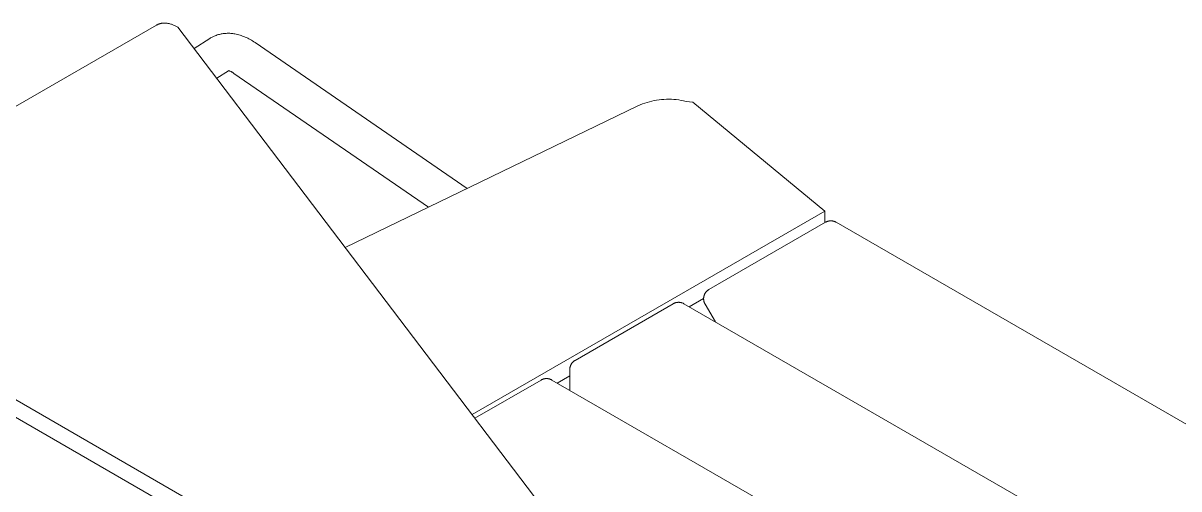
# Model space of a CAD drawing. Header units: millimetres. Extents: x -219 to 4970, y -9 to 3393.
# Drawn here: x 3458.1 to 3738.7, y 2088.9 to 2202.1 of the extents above; entities that cross this region are included whole.
import ezdxf

# ---------------------------------------------------------------- set-up
doc = ezdxf.new("R2010")
doc.units = ezdxf.units.MM
doc.layers.add('ZANO_R', color=7, linetype='Continuous', lineweight=0)

msp = doc.modelspace()

# ---------------------------------------------------------------- linework, layer by layer
at = {"layer": 'ZANO_R'}
for p, q in [((3392.39, 2144.92), (3490.5, 2201.57)), ((3490.5, 2201.57), (3490.57, 2201.61)), ((3490.57, 2201.61), (3490.63, 2201.64)), ((3490.63, 2201.64), (3490.7, 2201.67)), ((3490.7, 2201.67), (3490.77, 2201.71)), ((3490.77, 2201.71), (3490.83, 2201.74)), ((3490.83, 2201.74), (3490.9, 2201.77)), ((3490.9, 2201.77), (3490.97, 2201.79)), ((3490.97, 2201.79), (3491.04, 2201.82)), ((3491.04, 2201.82), (3491.11, 2201.84)), ((3491.11, 2201.84), (3491.18, 2201.87)), ((3491.18, 2201.87), (3491.25, 2201.89)), ((3491.25, 2201.89), (3491.32, 2201.91)), ((3491.32, 2201.91), (3491.4, 2201.93)), ((3491.4, 2201.93), (3491.47, 2201.95)), ((3491.47, 2201.95), (3491.54, 2201.97)), ((3491.54, 2201.97), (3491.62, 2201.98)), ((3491.62, 2201.98), (3491.69, 2202)), ((3491.69, 2202), (3491.77, 2202.01)), ((3491.77, 2202.01), (3491.85, 2202.02)), ((3491.85, 2202.02), (3491.93, 2202.03)), ((3491.93, 2202.03), (3492.01, 2202.04)), ((3492.01, 2202.04), (3492.09, 2202.04)), ((3492.09, 2202.04), (3492.17, 2202.05)), ((3492.17, 2202.05), (3492.25, 2202.05)), ((3492.25, 2202.05), (3492.33, 2202.05)), ((3492.33, 2202.05), (3492.41, 2202.06)), ((3492.41, 2202.06), (3492.57, 2202.05)), ((3492.57, 2202.05), (3492.73, 2202.04)), ((3492.73, 2202.04), (3492.88, 2202.03)), ((3492.88, 2202.03), (3493.06, 2202.01)), ((3493.06, 2202.01), (3493.23, 2201.98)), ((3493.23, 2201.98), (3493.41, 2201.95)), ((3493.41, 2201.95), (3493.58, 2201.92)), ((3493.58, 2201.92), (3493.75, 2201.87)), ((3493.75, 2201.87), (3493.92, 2201.83)), ((3493.92, 2201.83), (3494.09, 2201.77)), ((3494.09, 2201.77), (3494.26, 2201.72)), ((3494.26, 2201.72), (3494.45, 2201.65)), ((3494.45, 2201.65), (3494.63, 2201.58)), ((3494.63, 2201.58), (3494.81, 2201.5)), ((3494.81, 2201.5), (3494.99, 2201.42)), ((3494.99, 2201.42), (3495.17, 2201.34)), ((3495.17, 2201.34), (3495.35, 2201.25)), ((3495.35, 2201.25), (3495.52, 2201.15)), ((3495.52, 2201.15), (3495.69, 2201.06)), ((3495.69, 2201.06), (3583.82, 2084.92)), ((3499.59, 2195.92), (3503.42, 2198.32)), ((3503.42, 2198.32), (3503.61, 2198.44)), ((3503.61, 2198.44), (3503.8, 2198.55)), ((3503.8, 2198.55), (3503.99, 2198.65)), ((3503.99, 2198.65), (3504.19, 2198.75)), ((3504.19, 2198.75), (3504.44, 2198.87)), ((3504.44, 2198.87), (3504.7, 2198.98)), ((3504.7, 2198.98), (3504.96, 2199.08)), ((3504.96, 2199.08), (3505.22, 2199.17)), ((3505.22, 2199.17), (3505.49, 2199.25)), ((3505.49, 2199.25), (3505.75, 2199.32)), ((3505.75, 2199.32), (3505.98, 2199.38)), ((3505.98, 2199.38), (3506.21, 2199.42)), ((3506.21, 2199.42), (3506.44, 2199.46)), ((3506.44, 2199.46), (3506.67, 2199.5)), ((3506.67, 2199.5), (3506.91, 2199.53)), ((3506.91, 2199.53), (3507.14, 2199.55)), ((3507.14, 2199.55), (3507.37, 2199.56)), ((3507.37, 2199.56), (3507.6, 2199.57)), ((3507.6, 2199.57), (3507.84, 2199.58)), ((3507.84, 2199.58), (3508.07, 2199.58)), ((3508.07, 2199.58), (3508.3, 2199.57)), ((3508.3, 2199.57), (3508.53, 2199.55)), ((3508.53, 2199.55), (3508.77, 2199.53)), ((3508.77, 2199.53), (3509, 2199.51)), ((3509, 2199.51), (3509.23, 2199.47)), ((3509.23, 2199.47), (3509.46, 2199.44)), ((3509.46, 2199.44), (3509.79, 2199.38)), ((3509.79, 2199.38), (3510.11, 2199.3)), ((3510.11, 2199.3), (3510.43, 2199.22)), ((3510.43, 2199.22), (3510.75, 2199.13)), ((3510.75, 2199.13), (3511.06, 2199.03)), ((3511.06, 2199.03), (3511.38, 2198.92)), ((3511.38, 2198.92), (3511.69, 2198.8)), ((3511.69, 2198.8), (3512, 2198.67)), ((3512, 2198.67), (3512.31, 2198.53)), ((3512.31, 2198.53), (3512.62, 2198.38)), ((3512.62, 2198.38), (3512.92, 2198.22)), ((3512.92, 2198.22), (3513.22, 2198.06)), ((3513.22, 2198.06), (3513.52, 2197.89)), ((3513.52, 2197.89), (3513.81, 2197.71)), ((3513.81, 2197.71), (3514.11, 2197.52)), ((3514.11, 2197.52), (3514.4, 2197.32)), ((3514.4, 2197.32), (3565.91, 2161.88)), ((3507.99, 2190.48), (3505.1, 2188.66)), ((3507.96, 2190.48), (3507.85, 2190.5)), ((3508.07, 2190.45), (3507.96, 2190.48)), ((3508.18, 2190.42), (3508.07, 2190.45)), ((3508.28, 2190.38), (3508.18, 2190.42)), ((3508.39, 2190.35), (3508.28, 2190.38)), ((3508.49, 2190.3), (3508.39, 2190.35)), ((3508.59, 2190.26), (3508.49, 2190.3)), ((3508.69, 2190.21), (3508.59, 2190.26)), ((3508.79, 2190.16), (3508.69, 2190.21)), ((3508.89, 2190.1), (3508.79, 2190.16)), ((3508.98, 2190.04), (3508.89, 2190.1)), ((3509.07, 2189.98), (3508.98, 2190.04)), ((3509.16, 2189.92), (3509.07, 2189.98)), ((3509.25, 2189.85), (3509.16, 2189.92)), ((3556.52, 2157.32), (3509.25, 2189.85)), ((3612.51, 2183.42), (3611.92, 2183.34)), ((3613.1, 2183.49), (3612.51, 2183.42)), ((3613.7, 2183.53), (3613.1, 2183.49)), ((3614.3, 2183.56), (3613.7, 2183.53)), ((3614.9, 2183.56), (3614.3, 2183.56)), ((3615.5, 2183.55), (3614.9, 2183.56)), ((3616.1, 2183.51), (3615.5, 2183.55)), ((3616.69, 2183.46), (3616.1, 2183.51)), ((3617.29, 2183.38), (3616.69, 2183.46)), ((3617.88, 2183.28), (3617.29, 2183.38)), ((3536.31, 2147.53), (3607.35, 2181.95)), ((3607.9, 2182.19), (3607.35, 2181.95)), ((3608.45, 2182.41), (3607.9, 2182.19)), ((3609.02, 2182.61), (3608.45, 2182.41)), ((3609.59, 2182.8), (3609.02, 2182.61)), ((3610.16, 2182.96), (3609.59, 2182.8)), ((3610.74, 2183.11), (3610.16, 2182.96)), ((3611.33, 2183.23), (3610.74, 2183.11)), ((3611.92, 2183.34), (3611.33, 2183.23)), ((3618.46, 2183.17), (3617.88, 2183.28)), ((3619.05, 2183.03), (3618.46, 2183.17)), ((3619.05, 2183.03), (3620.7, 2182.81)), ((3620.7, 2182.81), (3652.75, 2156.36)), ((3652.75, 2156.36), (3567.13, 2106.92)), ((3652.75, 2156.36), (3652.75, 2153.58)), ((3624.62, 2137.34), (3652.9, 2153.67)), ((3652.9, 2153.67), (3652.97, 2153.71)), ((3652.97, 2153.71), (3653.05, 2153.75)), ((3653.05, 2153.75), (3653.13, 2153.79)), ((3653.13, 2153.79), (3653.21, 2153.82)), ((3653.21, 2153.82), (3653.29, 2153.85)), ((3653.29, 2153.85), (3653.38, 2153.88)), ((3653.38, 2153.88), (3653.46, 2153.91)), ((3653.46, 2153.91), (3653.55, 2153.93)), ((3653.55, 2153.93), (3653.63, 2153.95)), ((3653.63, 2153.95), (3653.72, 2153.97)), ((3653.72, 2153.97), (3653.8, 2153.98)), ((3653.8, 2153.98), (3653.89, 2153.99)), ((3653.89, 2153.99), (3653.98, 2154)), ((3653.98, 2154), (3654.06, 2154.01)), ((3654.06, 2154.01), (3654.15, 2154.01)), ((3654.15, 2154.01), (3654.24, 2154.01)), ((3654.24, 2154.01), (3654.33, 2154.01)), ((3654.33, 2154.01), (3654.41, 2154)), ((3654.41, 2154), (3654.5, 2153.99)), ((3654.5, 2153.99), (3654.59, 2153.98)), ((3654.59, 2153.98), (3654.67, 2153.97)), ((3654.67, 2153.97), (3654.76, 2153.95)), ((3654.76, 2153.95), (3654.85, 2153.93)), ((3654.85, 2153.93), (3654.93, 2153.91)), ((3654.93, 2153.91), (3655.01, 2153.88)), ((3655.01, 2153.88), (3655.1, 2153.85)), ((3655.1, 2153.85), (3655.18, 2153.82)), ((3655.18, 2153.82), (3655.26, 2153.79)), ((3655.26, 2153.79), (3655.34, 2153.75)), ((3655.34, 2153.75), (3655.42, 2153.71)), ((3655.42, 2153.71), (3655.49, 2153.67)), ((3655.49, 2153.67), (3885.33, 2020.97)), ((3397.58, 2144.41), (3544.3, 2059.7)), ((3544.3, 2055.46), (3397.58, 2140.17)), ((3623.38, 2135.62), (3623.4, 2135.7)), ((3623.4, 2135.7), (3623.42, 2135.79)), ((3623.42, 2135.79), (3623.45, 2135.87)), ((3623.45, 2135.87), (3623.47, 2135.95)), ((3623.47, 2135.95), (3623.5, 2136.04)), ((3623.5, 2136.04), (3623.54, 2136.12)), ((3623.54, 2136.12), (3623.57, 2136.2)), ((3623.57, 2136.2), (3623.61, 2136.28)), ((3623.61, 2136.28), (3623.65, 2136.35)), ((3623.65, 2136.35), (3623.7, 2136.43)), ((3623.7, 2136.43), (3623.74, 2136.5)), ((3623.74, 2136.5), (3623.79, 2136.58)), ((3623.79, 2136.58), (3623.84, 2136.65)), ((3623.84, 2136.65), (3623.9, 2136.72)), ((3623.9, 2136.72), (3623.95, 2136.78)), ((3623.95, 2136.78), (3624.01, 2136.85)), ((3624.01, 2136.85), (3624.07, 2136.91)), ((3624.07, 2136.91), (3624.13, 2136.97)), ((3624.13, 2136.97), (3624.2, 2137.03)), ((3624.2, 2137.03), (3624.26, 2137.09)), ((3624.26, 2137.09), (3624.33, 2137.15)), ((3624.33, 2137.15), (3624.4, 2137.2)), ((3624.4, 2137.2), (3624.47, 2137.25)), ((3624.47, 2137.25), (3624.55, 2137.3)), ((3624.55, 2137.3), (3624.62, 2137.34)), ((3592.12, 2120.11), (3615.96, 2133.87)), ((3615.96, 2133.87), (3616.03, 2133.92)), ((3616.03, 2133.92), (3616.11, 2133.96)), ((3616.11, 2133.96), (3616.19, 2133.99)), ((3616.19, 2133.99), (3616.27, 2134.03)), ((3616.27, 2134.03), (3616.35, 2134.06)), ((3616.35, 2134.06), (3616.44, 2134.09)), ((3616.44, 2134.09), (3616.52, 2134.11)), ((3616.52, 2134.11), (3616.6, 2134.14)), ((3616.6, 2134.14), (3616.69, 2134.16)), ((3616.69, 2134.16), (3616.78, 2134.18)), ((3616.78, 2134.18), (3616.86, 2134.19)), ((3616.86, 2134.19), (3616.95, 2134.2)), ((3616.95, 2134.2), (3617.04, 2134.21)), ((3617.04, 2134.21), (3617.12, 2134.22)), ((3617.12, 2134.22), (3617.21, 2134.22)), ((3617.21, 2134.22), (3617.3, 2134.22)), ((3617.3, 2134.22), (3617.39, 2134.22)), ((3617.39, 2134.22), (3617.47, 2134.21)), ((3617.47, 2134.21), (3617.56, 2134.2)), ((3617.56, 2134.2), (3617.65, 2134.19)), ((3617.65, 2134.19), (3617.73, 2134.18)), ((3617.73, 2134.18), (3617.82, 2134.16)), ((3617.82, 2134.16), (3617.9, 2134.14)), ((3617.9, 2134.14), (3617.99, 2134.11)), ((3617.99, 2134.11), (3618.07, 2134.09)), ((3618.07, 2134.09), (3618.15, 2134.06)), ((3618.15, 2134.06), (3618.24, 2134.03)), ((3618.24, 2134.03), (3618.32, 2133.99)), ((3618.32, 2133.99), (3618.4, 2133.96)), ((3618.4, 2133.96), (3618.47, 2133.92)), ((3618.47, 2133.92), (3618.55, 2133.87)), ((3618.55, 2133.87), (4760.15, 1474.77)), ((3623.33, 2135.13), (3619.85, 2133.12)), ((3623.33, 2135.27), (3623.34, 2135.36)), ((3623.33, 2135.18), (3623.33, 2135.27)), ((3623.33, 2135.09), (3623.33, 2135.18)), ((3623.33, 2135.01), (3623.33, 2135.09)), ((3623.33, 2134.93), (3623.33, 2135.01)), ((3623.34, 2134.84), (3623.33, 2134.93)), ((3623.34, 2135.36), (3623.35, 2135.44)), ((3623.35, 2134.76), (3623.34, 2134.84)), ((3623.35, 2135.44), (3623.36, 2135.53)), ((3623.36, 2134.67), (3623.35, 2134.76)), ((3623.36, 2135.53), (3623.38, 2135.62)), ((3623.38, 2134.59), (3623.36, 2134.67)), ((3623.39, 2134.51), (3623.38, 2134.59)), ((3623.41, 2134.42), (3623.39, 2134.51)), ((3623.44, 2134.34), (3623.41, 2134.42)), ((3623.46, 2134.26), (3623.44, 2134.34)), ((3623.49, 2134.18), (3623.46, 2134.26)), ((3623.52, 2134.1), (3623.49, 2134.18)), ((3623.56, 2134.02), (3623.52, 2134.1)), ((3623.59, 2133.95), (3623.56, 2134.02)), ((3623.63, 2133.87), (3623.59, 2133.95)), ((3623.67, 2133.8), (3623.63, 2133.87)), ((3626.17, 2129.47), (3623.67, 2133.8)), ((3591, 2118.8), (3591.03, 2118.89)), ((3591.03, 2118.89), (3591.07, 2118.97)), ((3591.07, 2118.97), (3591.1, 2119.04)), ((3591.1, 2119.04), (3591.15, 2119.12)), ((3591.15, 2119.12), (3591.19, 2119.2)), ((3591.19, 2119.2), (3591.24, 2119.27)), ((3591.24, 2119.27), (3591.28, 2119.34)), ((3591.28, 2119.34), (3591.34, 2119.42)), ((3591.34, 2119.42), (3591.39, 2119.48)), ((3591.39, 2119.48), (3591.45, 2119.55)), ((3591.45, 2119.55), (3591.5, 2119.62)), ((3591.5, 2119.62), (3591.56, 2119.68)), ((3591.56, 2119.68), (3591.63, 2119.74)), ((3591.63, 2119.74), (3591.69, 2119.8)), ((3591.69, 2119.8), (3591.76, 2119.86)), ((3591.76, 2119.86), (3591.83, 2119.91)), ((3591.83, 2119.91), (3591.9, 2119.97)), ((3591.9, 2119.97), (3591.97, 2120.02)), ((3591.97, 2120.02), (3592.04, 2120.06)), ((3592.04, 2120.06), (3592.12, 2120.11)), ((3590.82, 2116.37), (3587.75, 2114.6)), ((3590.82, 2117.95), (3590.83, 2118.04)), ((3590.82, 2117.86), (3590.82, 2117.95)), ((3590.82, 2112.83), (3590.82, 2117.86)), ((3590.83, 2118.13), (3590.84, 2118.21)), ((3590.83, 2118.04), (3590.83, 2118.13)), ((3590.84, 2118.21), (3590.86, 2118.3)), ((3590.86, 2118.3), (3590.87, 2118.39)), ((3590.87, 2118.39), (3590.89, 2118.47)), ((3590.89, 2118.47), (3590.91, 2118.56)), ((3590.91, 2118.56), (3590.94, 2118.64)), ((3590.94, 2118.64), (3590.97, 2118.72)), ((3590.97, 2118.72), (3591, 2118.8)), ((3567.78, 2106.06), (3583.86, 2115.34)), ((3583.86, 2115.34), (3583.94, 2115.39)), ((3583.94, 2115.39), (3584.02, 2115.43)), ((3584.02, 2115.43), (3584.1, 2115.46)), ((3584.1, 2115.46), (3584.18, 2115.5)), ((3584.18, 2115.5), (3584.26, 2115.53)), ((3584.26, 2115.53), (3584.34, 2115.56)), ((3584.34, 2115.56), (3584.43, 2115.59)), ((3584.43, 2115.59), (3584.51, 2115.61)), ((3584.51, 2115.61), (3584.6, 2115.63)), ((3584.6, 2115.63), (3584.68, 2115.65)), ((3584.68, 2115.65), (3584.77, 2115.66)), ((3584.77, 2115.66), (3584.85, 2115.67)), ((3584.85, 2115.67), (3584.94, 2115.68)), ((3584.94, 2115.68), (3585.03, 2115.69)), ((3585.03, 2115.69), (3585.12, 2115.69)), ((3585.12, 2115.69), (3585.2, 2115.69)), ((3585.2, 2115.69), (3585.29, 2115.69)), ((3585.29, 2115.69), (3585.38, 2115.68)), ((3585.38, 2115.68), (3585.47, 2115.67)), ((3585.47, 2115.67), (3585.55, 2115.66)), ((3585.55, 2115.66), (3585.64, 2115.65)), ((3585.64, 2115.65), (3585.73, 2115.63)), ((3585.73, 2115.63), (3585.81, 2115.61)), ((3585.81, 2115.61), (3585.9, 2115.59)), ((3585.9, 2115.59), (3585.98, 2115.56)), ((3585.98, 2115.56), (3586.06, 2115.53)), ((3586.06, 2115.53), (3586.14, 2115.5)), ((3586.14, 2115.5), (3586.22, 2115.46)), ((3586.22, 2115.46), (3586.3, 2115.43)), ((3586.3, 2115.43), (3586.38, 2115.39)), ((3586.38, 2115.39), (3586.46, 2115.34)), ((3586.46, 2115.34), (4728.06, 1456.24))]:
    msp.add_line(p, q, dxfattribs=at)

doc.saveas('drawing.dxf')
